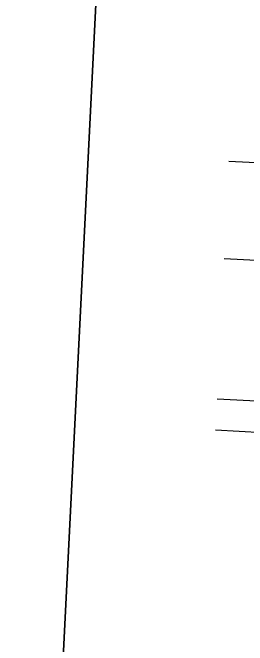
# Model space of a CAD drawing. Extents: x 549999 to 550212, y 1838161 to 1838467.
# Drawn here: x 550102.94 to 550108.97, y 1838308.12 to 1838324.34 of the extents above; entities that cross this region are included whole.
import ezdxf

# ---------------------------------------------------------------- set-up
doc = ezdxf.new("R2010")
doc.units = 0
doc.layers.add('Level 18', color=7, linetype='Continuous')
doc.layers.add('Level 35', color=7, linetype='Continuous')

msp = doc.modelspace()

# ---------------------------------------------------------------- linework, layer by layer
at = {"layer": 'Level 18'}
for p, q in [((550108.495, 1838320.53), (550140.963, 1838318.907)), ((550108.371, 1838318.033), (550140.838, 1838316.41)), ((550108.191, 1838314.438), (550140.658, 1838312.815)), ((550108.151, 1838313.639), (550139.477, 1838312.073))]:
    msp.add_line(p, q, dxfattribs=at)
at = {"layer": 'Level 35'}
for points in [[(550063.425, 1838306.408), (550104.071, 1838304.376), (550105.508, 1838333.118), (550064.862, 1838335.15)], [(550104.071, 1838304.376), (550144.717, 1838302.344), (550146.154, 1838331.086), (550105.508, 1838333.118)]]:
    msp.add_lwpolyline(points, close=True, dxfattribs=at)

doc.saveas('drawing.dxf')
